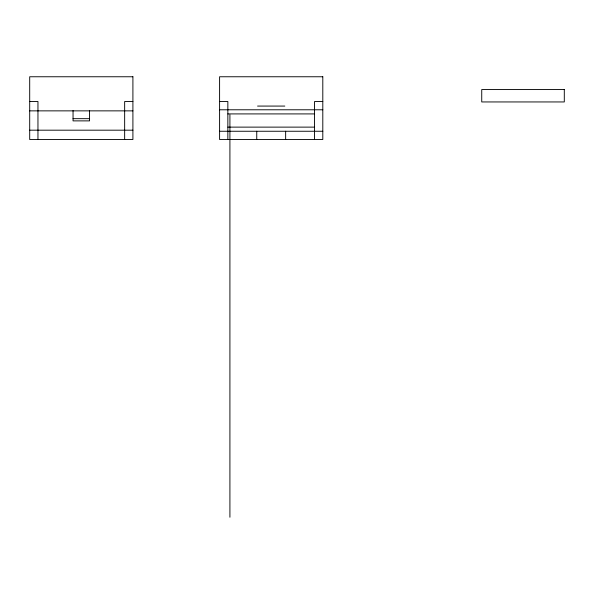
<?xml version="1.0" encoding="UTF-8"?>
<svg xmlns="http://www.w3.org/2000/svg" width="594" height="594" viewBox="0 0 594 594"><rect width="100%" height="100%" fill="white"/><g stroke="black" fill="none" stroke-linecap="round" stroke-linejoin="round"><path stroke-width="0.89" d="M29.7 101.529L37.957 101.529L37.957 139.508M132.907 101.529L124.651 101.529L124.651 139.508M219.594 101.529L227.851 101.529L227.851 139.508M322.802 101.529L314.545 101.529L314.545 139.508M257.573 106.074L284.823 106.074M219.594 109.786L322.802 109.786M29.7 110.863L132.907 110.863M227.851 113.914L314.545 113.914M73.047 118.666L89.56 118.666M227.851 127.123L314.545 127.123M29.7 130.183L132.907 130.183M219.594 131.252L322.802 131.252M285.647 131.252L285.647 139.508M256.749 131.252L256.749 139.508M229.915 114.739L229.915 517.24M89.56 110.551L89.56 120.879L73.047 120.879L73.047 110.551M132.907 76.76L29.7 76.76L29.7 139.508L132.907 139.508L132.907 76.76M322.802 76.76L219.594 76.76L219.594 139.508L322.802 139.508L322.802 76.76M564.3 89.56L481.734 89.56L481.734 101.945L564.3 101.945L564.3 89.56"/></g></svg>
